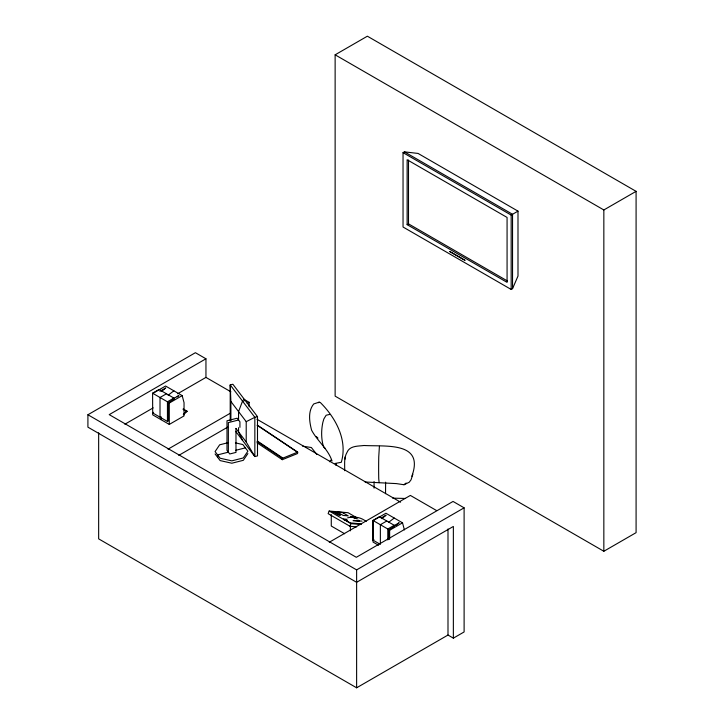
<?xml version="1.0" encoding="UTF-8"?>
<svg xmlns="http://www.w3.org/2000/svg" width="724" height="724" viewBox="0 0 724 724"><rect width="100%" height="100%" fill="white"/><g stroke="black" fill="none" stroke-linecap="round" stroke-linejoin="round"><path stroke-width="1.09" d="M385.539 493.668L385.611 482.175M257.292 425.115L297.691 452.129L297.582 453.523L282.297 459.695L282.405 458.31L257.038 441.341M411.838 476.229C424.626 441.531 386.028 446.708 364.027 445.495C358.099 446.265 349.674 445.586 347.013 452.4C343.719 457.966 344.859 464.564 344.678 470.709M379.412 446.283L378.752 456.826A69.775 5.068 -87.1 0 0 378.752 478.899L379.141 482.718M412.87 474.229L411.042 479.813L409.214 482.247L404.019 484.745L396.444 483.605L365.077 481.994M335.855 465.233L336.379 463.622M357.566 518.194L348.072 512.719L329.158 511.026L328.135 513.66L349.973 526.276L356.651 526.873M349.973 526.276L351.004 523.633L361.014 524.529M512.538 288.659L517.995 276.052L517.995 211.137L418.056 153.434L404.408 151.859L403.042 152.646L403.042 227.019L511.171 289.446L512.538 288.659L512.538 214.286L404.408 151.859M247.889 453.55L243.327 460.31L231.825 463.224L220.123 460.591L215.082 453.948M329.474 461.767L331.266 459.84M183.389 414.273L186.982 411.142L183.163 408.933M183.389 414.771L186.982 411.142M161.57 391.44L165.751 387.946L159.904 391.322M168.122 395.223L173.878 390.824M177.181 396.906L178.855 395.512L173.009 398.888L173.878 399.395L173.878 398.064L159.027 389.494L152.592 393.213L152.692 414.843L169.289 424.427L184.041 415.911L184.041 402.671L182.177 395.612L165.579 386.028L152.692 393.467M381.919 518.656L386.1 515.162L381.222 517.977M388.471 522.438L394.227 518.04M395.856 525.524L399.205 522.728L393.349 526.104L394.227 526.61L394.227 525.28L379.376 516.71L372.941 520.429L372.941 540.095L379.43 543.851M404.019 484.745L406.155 483.017M318.46 402.707L319.175 402.164L320.352 402.544C335.746 417.857 347.855 440.092 341.294 462.301L335.049 463.469M335.131 54.816L367.376 36.2L636.088 191.344L636.088 532.656L603.843 551.272L335.131 396.137L335.131 54.816L603.843 209.96L636.088 191.344M407.132 224.648L507.071 282.351L507.071 217.435L407.132 159.742L407.132 224.648L408.499 223.861L507.47 281.002M98.654 432.798L98.654 538.864L356.624 687.8L447.993 635.048L453.36 638.152L453.36 526.448L356.624 582.304L87.912 427.16L87.912 414.752L195.399 352.697L205.951 358.787L205.951 377.403L177.615 393.766M205.951 358.787L109.215 414.635L356.308 557.299L453.043 501.442L464.111 507.832L464.111 631.952L453.36 638.152M166.457 393.784L160.013 397.494L160.013 417.169L160.99 416.608L160.99 419.63M124.854 424.228L153.189 407.865M152.592 393.213L167.443 401.784L173.878 398.064M153.569 412.318L152.592 412.879L167.443 421.459L168.421 420.888L168.421 402.544L173.878 399.395M168.421 402.544L169.289 403.051L182.177 395.612M403.042 152.646L511.171 215.073L517.995 211.137M168.04 449.161L230.576 413.06M247.183 403.467L249.137 402.336L249.137 406.852M178.783 455.369L227.644 427.16M329.266 542.249L410.372 495.424L436.554 510.547M386.797 520.999L380.362 524.71L380.362 544.385M372.941 520.429L387.793 529L394.227 525.28M388.77 539.48L388.77 529.76L394.227 526.61M388.77 529.76L389.639 530.267L402.526 522.828L404.39 529.887M372.941 540.095L373.91 539.534M87.912 414.752L356.624 569.888L464.111 507.832M257.5 416.644L232.866 384.245L230.214 384.915L254.848 417.314L254.848 456.563L246.214 441.993L246.214 421.658L254.848 417.314L257.5 416.644L257.5 455.894L254.848 456.563L235.689 431.368M282.405 458.31L297.691 452.129M319.175 402.164L313.745 403.947C307.754 411.214 309.392 421.748 311.591 430.174C317.23 440.907 328.117 449.043 332.035 461.016M245.183 400.444L242.531 401.114L238.558 411.585L238.558 420.011L228.359 422.599L228.359 452.174L217.598 454.907L217.598 457.269M228.006 442.708L219.643 444.826L215.082 451.586L220.123 458.22L231.825 460.853L243.327 457.939L247.889 451.188L242.839 444.545L235.4 442.871M235.689 450.319L245.364 447.866M329.719 414.409L326.135 415.241L323.881 418.915L322.877 422.3A69.775 52.861 -34.8 0 0 322.877 444.373L323.881 447.287L325.384 448.518M347.592 517.85C353.991 516.185 361.005 517.198 366.154 521.506M392.689 498.148L405.54 498.465M346.724 519.253L343.402 518.963L350.226 522.9L361.312 523.886M356.697 520.149L358.914 520.348M353.737 520.393L362.054 521.135M344.172 519.941L347.493 520.239M353.031 520.728L359.683 521.325M302.587 446.156L311.356 447.523L316.877 454.5M205.951 377.403L230.902 391.811M243.382 399.014L249.137 402.336M256.957 419.259L400.598 502.194M402.526 522.828L385.928 513.244L373.041 520.683L373.041 542.059L378.571 545.253M183.163 409.44L186.982 411.648M356.38 517.841L353.855 516.664L355.792 517.787M356.163 518.294L352.669 516.565L355.575 518.239M354.977 518.185L351.493 516.456L354.389 518.131M352.832 517.524L350.307 516.348L352.244 517.47M329.158 511.026L351.004 523.633M344.651 533.76L331.275 526.04L331.275 514.61M257.201 425.296L297.32 452.129M257.572 441.16L282.758 458.011M256.929 442.726L282.297 459.695M316.325 436.581L317.954 438.12M230.214 420.807L230.214 384.915L230.893 401.503L246.214 421.658M236.006 428.554L246.214 441.993M242.531 440.364L238.558 431.911L238.558 427.694M603.843 209.96L603.843 551.272M511.171 215.073L511.171 289.446M447.993 528.991L447.993 635.048M408.499 160.067L408.499 223.861M389.639 530.267L389.639 539.262M387.793 529L387.793 539.932M374.073 481.578L374.073 488.157M356.624 569.888L356.624 687.8M350.389 525.642L350.389 530.837M345.086 457.025L345.086 459.125M239.925 427.386L239.925 421.811L237.182 418.21L226.992 420.789L226.992 450.373L229.734 453.984L235.979 452.4L235.979 428.391M230.893 401.503L230.893 420.707M169.289 403.051L169.289 424.427M167.443 401.784L167.443 421.459M343.493 512.719L342.85 512.538L343.493 512.719M334.515 511.778L332.497 511.596L338.407 515.008L340.425 515.189L334.515 511.778M342.343 512.474L337.23 512.022L343.14 515.425L348.253 515.886L342.343 512.474M464.917 260.278L449.731 251.509L464.917 260.278"/></g></svg>
